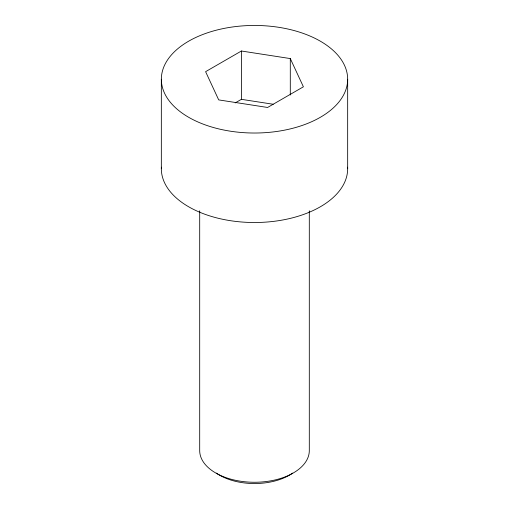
<?xml version="1.0" encoding="UTF-8"?>
<svg xmlns="http://www.w3.org/2000/svg" width="509" height="509" viewBox="0 0 509 509"><rect width="100%" height="100%" fill="white"/><g stroke="black" fill="none" stroke-linecap="round" stroke-linejoin="round"><path stroke-width="0.76" d="M241.4 51.008L205.604 71.674L218.705 99.904L267.6 107.469L303.396 86.804L290.295 58.573L241.4 51.008L241.4 99.331L235.203 102.907M241.4 99.331L273.218 104.256M347.666 79.239A93.166 53.789 0 0 1 207.92 125.818A93.166 53.789 0 0 1 207.92 32.659A93.166 53.789 0 0 1 347.666 79.239L347.666 168.727M309.3 210.815L309.3 450.624A54.8 31.641 0 0 1 254.5 482.265A54.8 31.641 0 0 1 199.7 450.624L199.7 210.815M290.295 58.573L290.295 95.011M161.334 79.239L161.334 168.727M347.622 167.175A93.166 53.789 0 0 1 254.5 222.516A93.166 53.789 0 0 1 161.378 167.175M292.662 473.096A49.278 28.447 0 0 1 216.338 473.096"/></g></svg>
